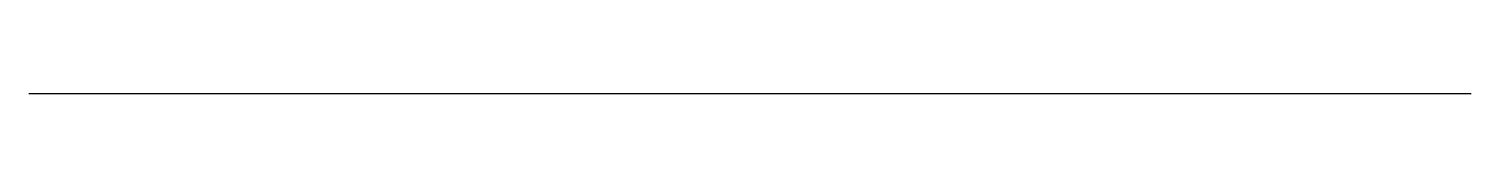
# Paper-space layout 'Layout1' of a CAD drawing. Header units: metres. Extents: x 0 to 100, y 0 to 0.
import ezdxf

# ---------------------------------------------------------------- set-up
doc = ezdxf.new("R2010")
doc.units = ezdxf.units.M

psp = doc.layouts.get("Layout1")

# ---------------------------------------------------------------- linework, layer by layer
psp.add_line((0, 0), (100, 0))

doc.saveas('drawing.dxf')
